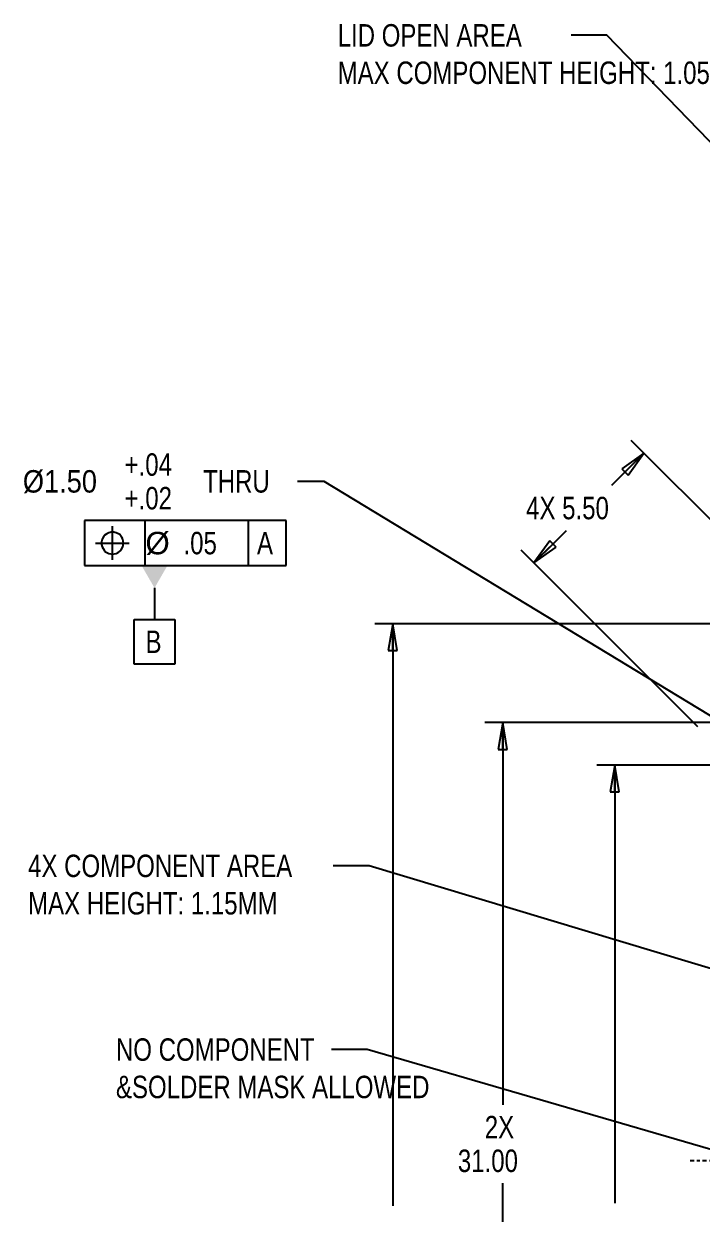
# Model space of a CAD drawing. Header units: inches. Extents: x 0 to 173, y 0 to 112.
# Drawn here: x 61.54 to 85.49, y 42.12 to 84.19 of the extents above; entities that cross this region are included whole.
import ezdxf

# ---------------------------------------------------------------- set-up
doc = ezdxf.new("R2010")
doc.units = ezdxf.units.IN
doc.header["$LTSCALE"] = 0.374
doc.header["$MEASUREMENT"] = 0
doc.linetypes.add('CENTER', pattern=[0.6, 0.375, -0.075, 0.075, -0.075])
doc.layers.get('0').update_dxf_attribs({"linetype": 'CONTINUOUS'})
for name, color, linetype in [('TIU14065-00684-01_DXF_DIMENSION', 7, 'CONTINUOUS'), ('TIU14065-00684-01_DXF_TEXT', 7, 'CONTINUOUS'), ('TIU14065-00684-01_FP_DXF_AXIS', 7, 'CONTINUOUS')]:
    doc.layers.add(name, color=color, linetype=linetype)
doc.styles.get("Standard").update_dxf_attribs({"font": 'txt', "width": 0.8})

# ---------------------------------------------------------------- blocks, each defined once
blk = doc.blocks.new('_CLOSED')
at = {"color": 0, "linetype": 'ByBlock'}
for p, q in [((0, 0), (-1, 0.167)), ((-1, 0.167), (-1, -0.167)), ((-1, -0.167), (0, 0)), ((-1, 0), (0, 0))]:
    blk.add_line(p, q, dxfattribs=at)

msp = doc.modelspace()

# ---------------------------------------------------------------- linework, layer by layer
at = {"layer": 'TIU14065-00684-01_DXF_DIMENSION', "color": 2, "linetype": 'Continuous'}
for p, q in [((88.348, 64.13), (83.02, 69.458)), ((83.469, 69.009), (82.318, 67.858)), ((72.156, 68.008), (71.212, 68.008)), ((92.975, 55.362), (72.156, 68.008)), ((63.678, 66.619), (63.678, 65.031)), ((70.815, 66.619), (63.678, 66.619)), ((65.828, 65.031), (65.828, 66.619)), ((69.486, 65.031), (69.486, 66.619)), ((70.815, 65.031), (70.815, 66.619)), ((64.373, 66.09), (64.307, 65.957)), ((64.472, 66.156), (64.373, 66.09)), ((64.538, 66.189), (64.472, 66.156)), ((64.67, 66.222), (64.538, 66.189)), ((64.67, 65.23), (64.67, 66.42)), ((64.803, 66.189), (64.67, 66.222)), ((64.935, 66.123), (64.803, 66.189)), ((65.001, 66.023), (64.935, 66.123)), ((79.58, 65.12), (80.731, 66.271)), ((64.075, 65.825), (65.266, 65.825)), ((64.307, 65.957), (64.273, 65.825)), ((64.273, 65.825), (64.307, 65.693)), ((64.307, 65.693), (64.34, 65.627)), ((64.968, 65.56), (65.034, 65.693)), ((65.034, 65.957), (65.001, 66.023)), ((65.067, 65.825), (65.034, 65.957)), ((65.034, 65.693), (65.067, 65.825)), ((64.34, 65.627), (64.406, 65.527)), ((64.406, 65.527), (64.538, 65.461)), ((64.538, 65.461), (64.67, 65.428)), ((64.67, 65.428), (64.803, 65.461)), ((64.803, 65.461), (64.869, 65.494)), ((64.869, 65.494), (64.968, 65.56)), ((85.373, 59.327), (79.131, 65.569)), ((63.678, 65.031), (70.815, 65.031)), ((66.159, 64.237), (66.159, 63.126)), ((65.444, 61.539), (65.444, 63.126)), ((65.444, 63.126), (66.873, 63.126)), ((66.873, 63.126), (66.873, 61.539)), ((87.798, 62.973), (73.949, 62.973)), ((74.584, 62.973), (74.584, 42.38)), ((66.873, 61.539), (65.444, 61.539)), ((88.798, 59.473), (77.84, 59.473)), ((78.475, 59.473), (78.475, 45.958)), ((94.85, 57.973), (81.799, 57.973)), ((82.434, 57.973), (82.434, 42.478)), ((78.475, 28.473), (78.475, 43.179))]:
    msp.add_line(p, q, dxfattribs=at)
msp.add_solid([(65.7, 65.031), (66.617, 65.031), (66.159, 64.237)], dxfattribs=at)
at = {"layer": 'TIU14065-00684-01_DXF_TEXT', "color": 2, "linetype": 'Continuous'}
for p, q in [((82.162, 83.786), (80.892, 83.786)), ((87.734, 78.016), (82.162, 83.786)), ((73.753, 54.406), (72.483, 54.406)), ((89.428, 49.68), (73.753, 54.406)), ((73.685, 47.907), (72.415, 47.907)), ((93.444, 42.157), (73.685, 47.907))]:
    msp.add_line(p, q, dxfattribs=at)
at = {"layer": 'TIU14065-00684-01_FP_DXF_AXIS', "color": 7, "linetype": 'CENTER'}
msp.add_line((104.616, 43.973), (85.05, 43.973), dxfattribs=at)

# ---------------------------------------------------------------- block references
at = {"layer": 'TIU14065-00684-01_DXF_DIMENSION', "color": 2, "linetype": 'Continuous', "yscale": 0.9524999999999998, "zscale": 0.9524999999999998}
for p, xscale, rotation in [((83.469, 69.009), 0.9524999999999998, 45), ((79.58, 65.12), 0.9525000000000002, 225), ((74.584, 62.973), 0.9524999999999998, 90), ((78.475, 59.473), 0.9524999999999998, 90), ((82.434, 57.973), 0.9524999999999998, 90)]:
    msp.add_blockref('_CLOSED', p, dxfattribs=dict(at, xscale=xscale, rotation=rotation))

# ---------------------------------------------------------------- texts
at = {"layer": 'TIU14065-00684-01_DXF_DIMENSION', "color": 2, "linetype": 'Continuous'}
for s, height, width, p in [('+.04', 0.7937, 0.8, (65.1, 68.206)), ('%%c1.50', 0.7937, 0.906667, (61.502, 67.611)), (' THRU', 0.7937, 0.8, (67.64, 67.611)), ('+.02', 0.7937, 0.8, (65.1, 67.016)), ('4X 5.50', 0.7937, 0.8, (79.302, 66.667)), (' %%c', 0.7937, 1.041667, (65.53, 65.428)), ('.05', 0.7937, 0.8, (67.184, 65.428)), ('A', 0.794, 0.8, (69.783, 65.428)), ('B', 0.794, 0.8, (65.841, 61.936)), ('2X', 0.7937, 0.8, (77.84, 44.767)), ('31.00', 0.7937, 0.8, (76.888, 43.576))]:
    msp.add_text(s, height=height, dxfattribs=dict(at, width=width)).set_placement(p)
at = {"layer": 'TIU14065-00684-01_DXF_TEXT', "color": 2, "width": 0.8}
for s, p in [('LID OPEN AREA', (72.637, 83.389)), ('MAX COMPONENT HEIGHT: 1.05MM', (72.637, 82.066)), ('4X COMPONENT AREA', (61.688, 54.009)), ('MAX HEIGHT: 1.15MM', (61.688, 52.686)), ('NO COMPONENT', (64.795, 47.511)), ('&SOLDER MASK ALLOWED', (64.795, 46.188))]:
    msp.add_text(s, height=0.79375, dxfattribs=at).set_placement(p)

doc.saveas('drawing.dxf')
